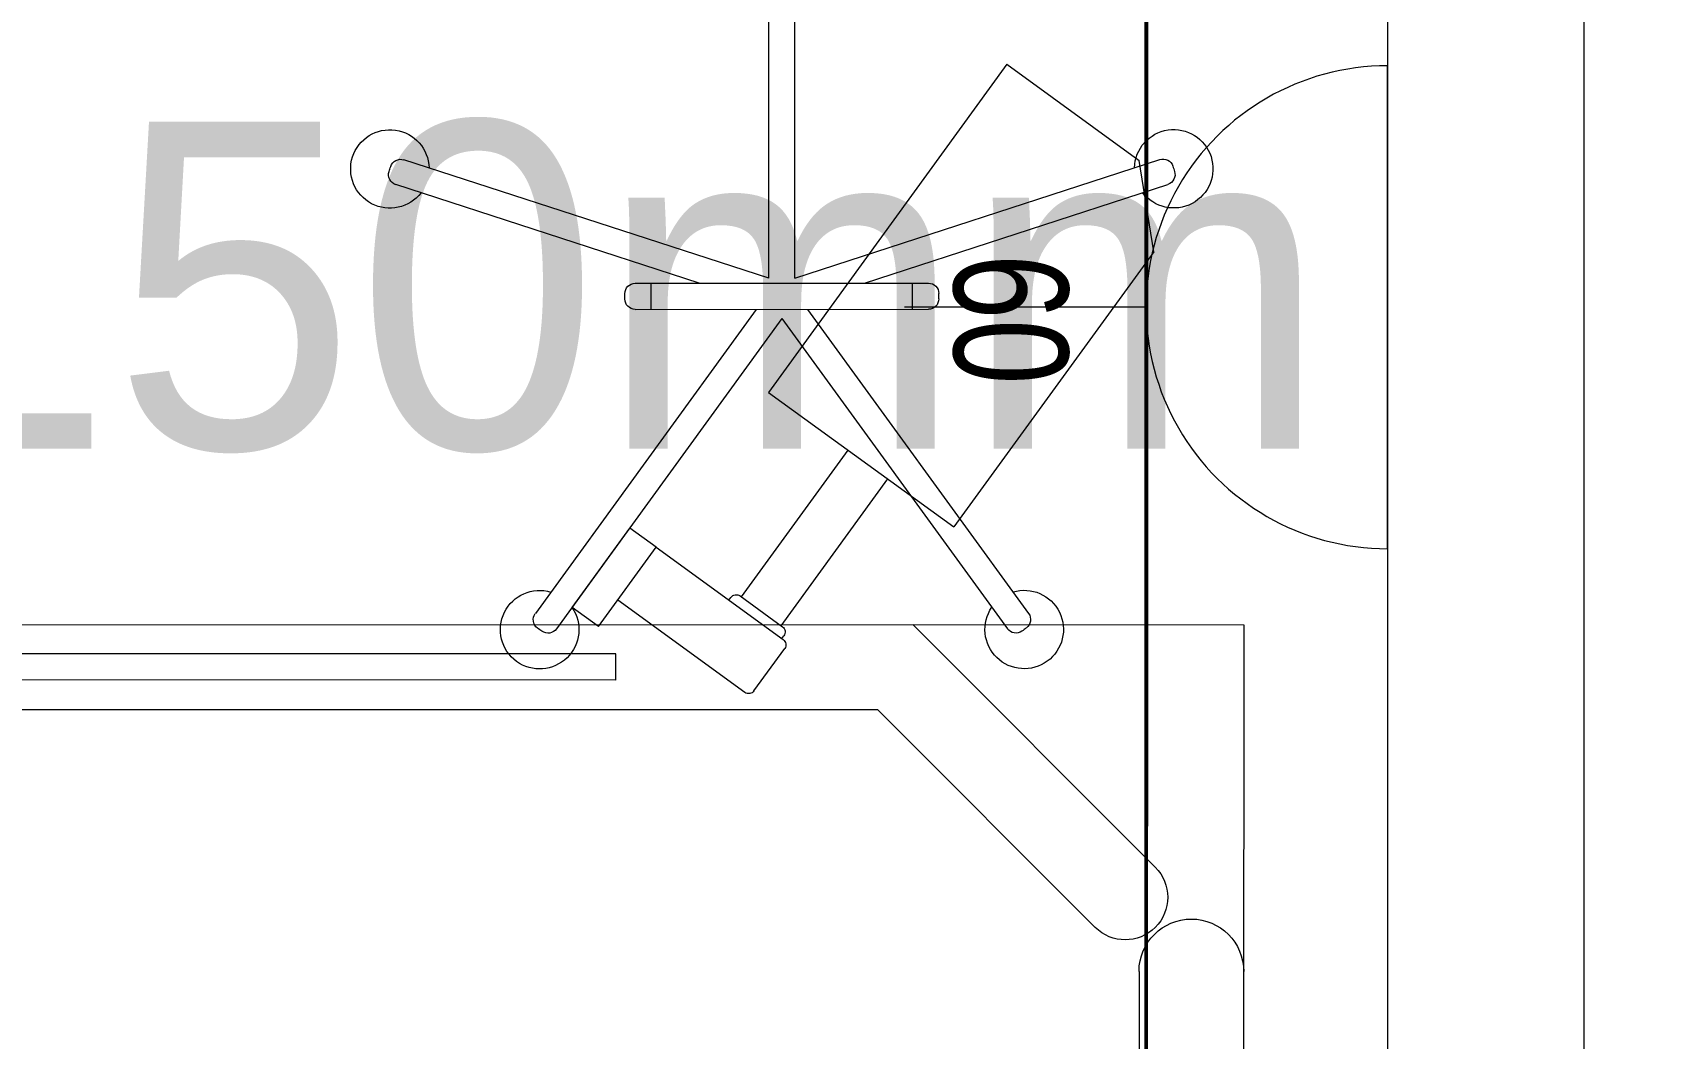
# Model space of a CAD drawing. Header units: metres. Extents: x 75097 to 220762, y -1557923 to -1361206.
# Drawn here: x 105165 to 106412, y -1463591 to -1462822 of the extents above; entities that cross this region are included whole.
import ezdxf
from ezdxf import colors
from ezdxf.entities.mleader import LeaderData, LeaderLine
from ezdxf.math import Vec2, Vec3

# ---------------------------------------------------------------- set-up
doc = ezdxf.new("R2010")
doc.units = ezdxf.units.M
doc.layers.get('0').update_dxf_attribs({"lineweight": 0})
for name, color, linetype, lineweight in [('A-100 - Copy$0$Medical Equipment and Furniture', 8, 'Continuous', 0), ('A-100 - Copy$0$Medical Equipment and Furniture1', 8, 'Continuous', 5), ('A-100 - Copy$0$Walls', 8, 'Continuous', 0)]:
    doc.layers.add(name, color=color, linetype=linetype, lineweight=lineweight)
doc.layers.add('E-POWR', color=7, linetype='Continuous', lineweight=9, true_color=0x4e7e3e)
doc.styles.add('A-100 - Copy$0$X3G_ENTITY_257CFD', font='swisscl.ttf', dxfattribs={"height": 200})
doc.styles.get("Standard").update_dxf_attribs({"font": 'GOTHIC.TTF'})

# ---------------------------------------------------------------- blocks, each defined once
blk = doc.blocks.new('NORMAL SOCKET')
at = {"layer": 'E-POWR'}
for p, q in [((0, 307.7), (0, 615.4)), ((-307.7, 0), (307.7, 0))]:
    blk.add_line(p, q, dxfattribs=at)
blk.add_ellipse((0, 0), major_axis=(32.8, 305.9), ratio=1, start_param=4.81904, end_param=7.960633, dxfattribs=at)
blk = doc.blocks.new('A-100 - Copy$0$HF12177-P')
for p, q in [((0, 0), (-0.1724, 0.2372)), ((0, 0), (0.1724, 0.2372)), ((-0.0196, -0.007), (-0.1885, 0.2255)), ((0.0196, -0.007), (0.1885, 0.2255)), ((-0.112, -0.007), (0.112, -0.007)), ((-0.1, -0.007), (-0.1, -0.027)), ((0.1, -0.007), (0.1, -0.027)), ((-0.12, -0.015), (-0.12, -0.019)), ((0.12, -0.015), (0.12, -0.019)), ((-0.0631, -0.027), (-0.2951, -0.1024)), ((-0.01, -0.0308), (-0.2889, -0.1214)), ((-0.112, -0.027), (0.112, -0.027)), ((-0.01, -0.0308), (-0.01, -0.324)), ((0.01, -0.0308), (0.01, -0.324)), ((0.01, -0.0308), (0.2889, -0.1214)), ((0.0631, -0.027), (0.2951, -0.1024))]:
    blk.add_line(p, q)
for centre, radius, start, end in [((-0.1852, 0.2378), 0.03, 325.4712, 286.5288), ((0.1852, 0.2378), 0.03, 253.4712, 214.5288), ((0, -0.017), 0.315, 125.6267, 126.3733), ((-0.1788, 0.2325), 0.008, 36, 125.6267), ((0.1788, 0.2325), 0.008, 54.3733, 144), ((0, -0.017), 0.315, 53.6267, 54.3733), ((-0.1821, 0.2302), 0.008, 126.3733, 216), ((0.1821, 0.2302), 0.008, 324, 53.6267), ((-0.112, -0.015), 0.008, 90, 180), ((0.112, -0.015), 0.008, 0, 90), ((-0.112, -0.019), 0.008, 180, 270), ((0.112, -0.019), 0.008, 270, 0), ((-0.2996, -0.1144), 0.03, 37.4712, 358.5288), ((0.2996, -0.1144), 0.03, 181.4712, 142.5288), ((-0.2926, -0.11), 0.008, 108, 197.6267), ((0.2926, -0.11), 0.008, 342.3733, 72), ((0, -0.017), 0.315, 197.6267, 198.3733), ((-0.2914, -0.1138), 0.008, 198.3733, 288), ((0.2914, -0.1138), 0.008, 252, 341.6267), ((0, -0.017), 0.315, 341.6267, 342.3733), ((0, -0.332), 0.03, 109.4712, 70.5288), ((-0.002, -0.324), 0.008, 180, 269.6267), ((0.002, -0.324), 0.008, 270.3733, 0), ((0, -0.017), 0.315, 269.6267, 270.3733)]:
    blk.add_arc(centre, radius, start, end)
blk = doc.blocks.new('A-100 - Copy$0$MONITOR ARM PLAN')
for p, q in [((0.025, -0.49375, 0), (0.025, -0.18375, 0)), ((0.025, -0.18375, 0), (0.2, -0.18375, 0)), ((0.2, -0.44375, 0), (0.2, -0.18375, 0)), ((0.2, -0.44375, 0), (0.15, -0.49375, 0)), ((0.025, -0.49375, 0), (0.15, -0.49375, 0))]:
    blk.add_line(p, q)
at = {"layer": 'A-100 - Copy$0$Medical Equipment and Furniture1'}
for p, q in [((0.025, 0.0375), (0, 0.0375)), ((0, 0.0375), (0, -0.0375)), ((0.025, 0.0375), (0.025, -0.0375)), ((0.145, 0.0125), (0.025, 0.0125)), ((0.15, 0.0075), (0.15, -0.0325)), ((0.025, -0.0375), (0, -0.0375)), ((0.025, -0.0375), (0.145, -0.0375)), ((0.09375, -0.0375), (0.09375, -0.04)), ((0.09875, -0.045), (0.13875, -0.045)), ((0.1, -0.045), (0.1, -0.18375)), ((0.1375, -0.045), (0.1375, -0.18375)), ((0.14375, -0.0375), (0.14375, -0.04))]:
    blk.add_line(p, q, dxfattribs=at)
for centre, start, end in [((0.145, 0.0075, 0), 0, 90), ((0.145, -0.0325), 270, 0), ((0.09875, -0.04), 180, 270), ((0.13875, -0.04), 270, 360)]:
    blk.add_arc(centre, 0.005, start, end, dxfattribs=at)
blk = doc.blocks.new('A-100 - Copy$0$HF16786E-P')
at = {"layer": 'A-100 - Copy$0$Medical Equipment and Furniture1'}
for p, q in [((0, -0.425), (0, 0.425)), ((-0.08, -0.16), (-0.08, 0.16)), ((-0.1136, -0.1936), (-0.28, -0.36)), ((-0.0676, -0.2396), (-0.2531, -0.425)), ((-1.86, -0.36), (-0.28, -0.36)), ((-0.48, -0.3825), (-1.66, -0.3825)), ((-0.48, -0.3825), (-0.48, -0.4025)), ((-0.48, -0.4025), (-1.66, -0.4025)), ((-2.14, -0.425), (0, -0.425))]:
    blk.add_line(p, q, dxfattribs=at)
for centre, radius, start, end in [((-0.04, -0.16), 0.04, 180, 0), ((-0.0906, -0.2166), 0.0325, 315, 135)]:
    blk.add_arc(centre, radius, start, end, dxfattribs=at)
blk = doc.blocks.new('A-100 - Copy')
at = {"layer": 'A-100 - Copy$0$Walls'}
for p, q in [((106200.3, -1458424.2, 2.4), (106200.3, -1464754.7, 2.4)), ((106350.3, -1458424.2, 2.4), (106350.3, -1465004.5, 2.4))]:
    blk.add_line(p, q, dxfattribs=at)
at = {"layer": 'A-100 - Copy$0$Medical Equipment and Furniture', "extrusion": (1.39405e-12, 1.92689e-13, -1), "xscale": 1000.000000000002, "yscale": 1000.000000000002, "zscale": -1000, "rotation": 179.9850316752829}
blk.add_blockref('A-100 - Copy$0$HF12177-P', (-105737.3, -1463040.5, -2.4), dxfattribs=at)
at = {"layer": 'A-100 - Copy$0$Medical Equipment and Furniture', "zscale": 1000}
for name, p, xscale, yscale, rotation in [('A-100 - Copy$0$MONITOR ARM PLAN', (105599, -1463231, 2.4), -999.999999999998, 999.999999999998, 144.0149683247205), ('A-100 - Copy$0$HF16786E-P', (106090.3, -1463699.6, 2.4), -1000.000000000002, 1000.000000000002, 179.9850063405835)]:
    blk.add_blockref(name, p, dxfattribs=dict(at, xscale=xscale, yscale=yscale, rotation=rotation))
at = {"layer": 'A-100 - Copy$0$Medical Equipment and Furniture', "insert": (105867.5, -1463041.1, 2.4), "char_height": 87.47, "attachment_point": 8, "rotation": 270, "style": 'A-100 - Copy$0$X3G_ENTITY_257CFD'}
blk.add_mtext('60', dxfattribs=at)

msp = doc.modelspace()

# ---------------------------------------------------------------- linework, layer by layer
at = {"layer": 'E-POWR', "const_width": 3, "elevation": 2.4}
msp.add_lwpolyline([(101301.6, -1469493.1), (103357.4, -1469493.1), (106015.7, -1469501.2), (106015.7, -1467084.4), (106015.7, -1464173.3), (106016.1, -1461849.7), (106016.1, -1460882), (106016, -1459903.3), (106016, -1458477.5), (100683.9, -1458477.5), (100683.9, -1459987.1), (100165.7, -1459987.1), (100165.7, -1461482.9)], dxfattribs=at)

# ---------------------------------------------------------------- block references
at = {"layer": 'E-POWR', "color": 85, "xscale": 0.6, "yscale": 0.6, "zscale": 0.6, "rotation": 90}
msp.add_blockref('NORMAL SOCKET', (106200.3, -1463031.9, 2.4), dxfattribs=at)

# ---------------------------------------------------------------- leaders
at = {"layer": 'E-POWR'}
ml = msp.add_multileader_mtext('Standard', dxfattribs=at)
ml.set_content('CEILING OPENING 500x150mm', color=256)
ml.set_leader_properties()
ml.build(insert=Vec2(0, 0))
ml.multileader.update_dxf_attribs({"text_right_attachment_type": 6, "dogleg_length": 200, "arrow_head_size": 200})
ctx = ml.context
ctx.base_point, ctx.char_height, ctx.arrow_head_size, ctx.landing_gap_size, ctx.plane_origin = Vec3(103053.2, -1462601.5, 2.1), 250, 200, 100, Vec3(107628.5, -1462079.2, 2.1)
ctx.right_attachment, ctx.text_align_type = 6, 2
notes = []
notes.append((ctx, [(1, (1, 1, 0), (106454.6, -1462773.3, 2.1), (-1, 0), 200, [(0, [(107150.3, -1463577.7, 2.1)], 0, [])])]))
ctx.mtext.insert, ctx.mtext.width, ctx.mtext.alignment, ctx.mtext.flow_direction = Vec3(106154.6, -1462473.3, 2.1), 3804.899, 3, 5
for ctx, leaders in notes:
    for number, flags, end, landing, length, lines in leaders:
        leader = LeaderData()
        leader.index, (leader.has_last_leader_line, leader.has_dogleg_vector, leader.attachment_direction) = number, flags
        leader.last_leader_point, leader.dogleg_vector, leader.dogleg_length = Vec3(end), Vec3(landing), length
        for number, points, colour, breaks in lines:
            line = LeaderLine()
            line.index, line.vertices, line.color, line.breaks = number, Vec3.list(points), colors.encode_raw_color(colour), breaks
            leader.lines.append(line)
        ctx.leaders.append(leader)

# ---------------------------------------------------------------- next in the draw order: block references
msp.add_blockref('A-100 - Copy', (0, 0))

doc.saveas('drawing.dxf')
